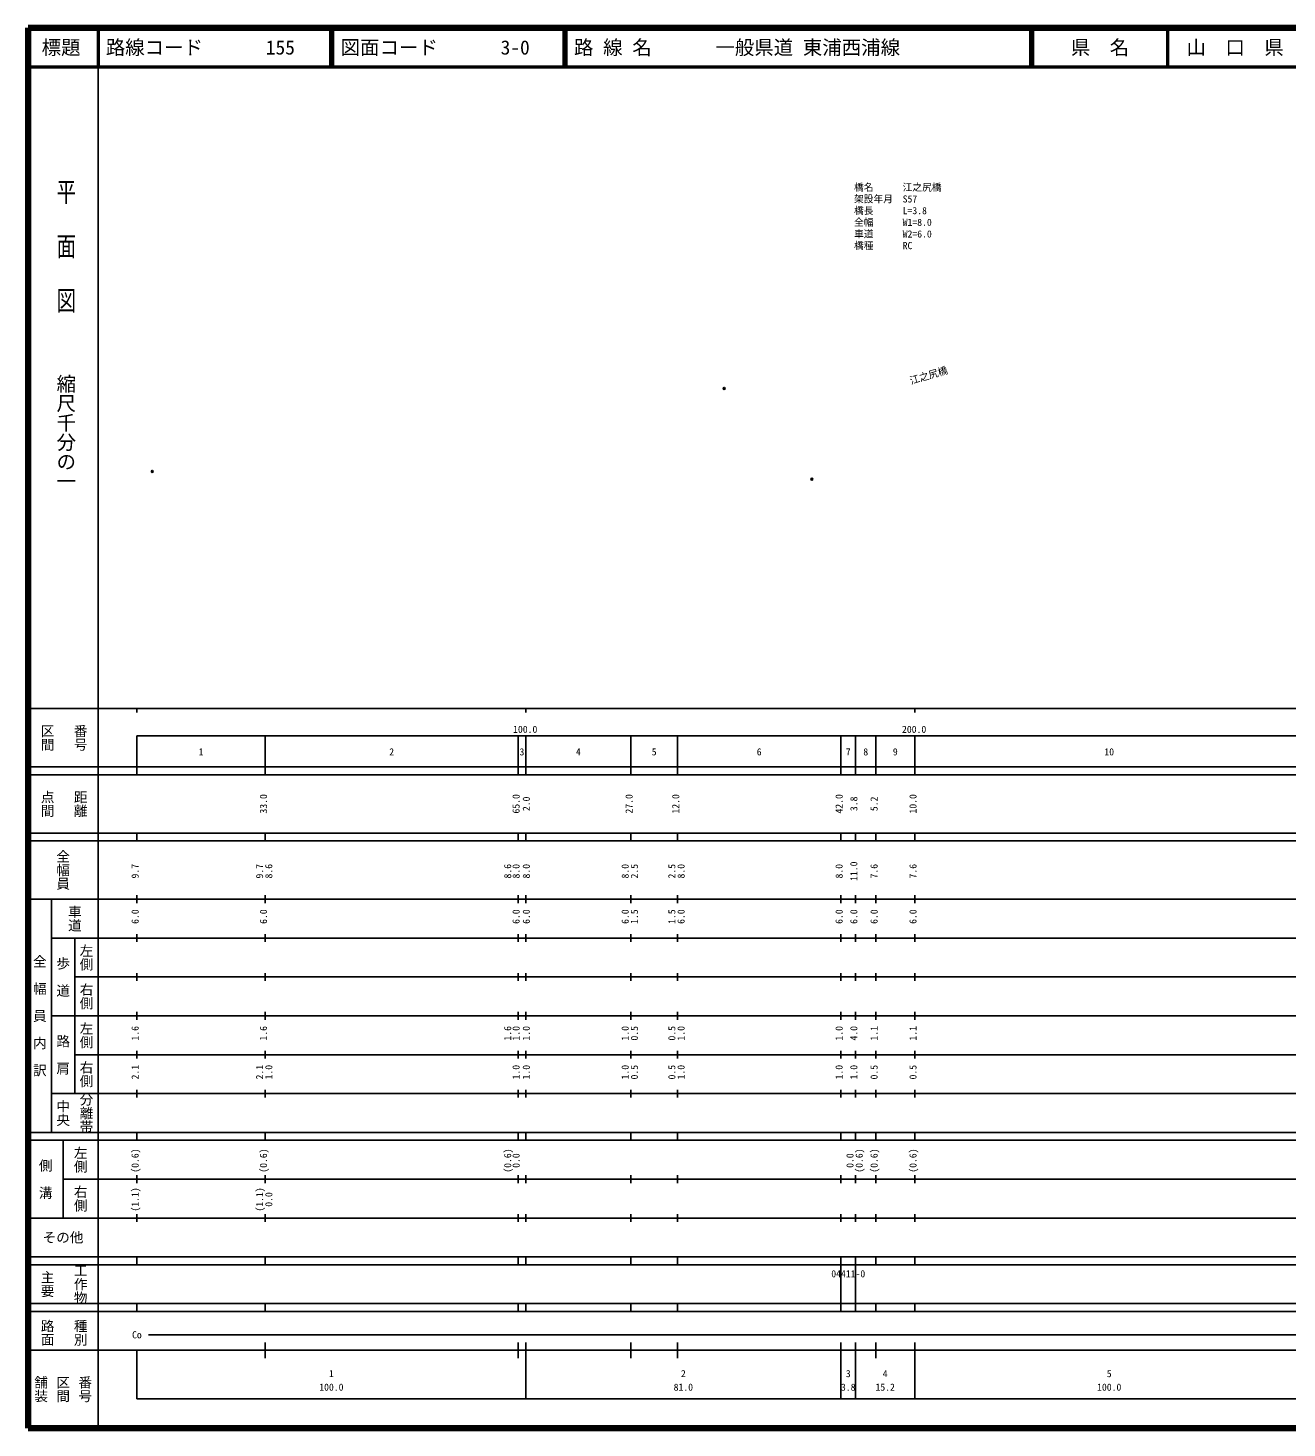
# Model space of a CAD drawing. Units: millimetres on the paper, with parts at other scales. Extents: x 40 to 680, y 20 to 380.
# Drawn here: x 40 to 363.7, y 20 to 380 of the extents above; entities that cross this region are included whole.
import ezdxf
from ezdxf.enums import TextEntityAlignment as Align

# ---------------------------------------------------------------- set-up
doc = ezdxf.new("R2010")
doc.units = ezdxf.units.MM
doc.header["$PDMODE"] = 32
doc.header["$PDSIZE"] = 0.5
for name, color, linetype in [('M-OTRS', 6, 'Continuous'), ('M-STR-HTXT', 7, 'Continuous'), ('M-STR-STR1', 1, 'Continuous'), ('M-TTL-TXT', 7, 'Continuous')]:
    doc.layers.add(name, color=color, linetype=linetype)
for name, color, linetype, lineweight in [('M-TTL', 2, 'Continuous', 140), ('M-TTL-BAND', 7, 'Continuous', 25), ('M-TTL-LINE', 7, 'Continuous', 50)]:
    doc.layers.add(name, color=color, linetype=linetype, lineweight=lineweight)
doc.styles.add('@ＭＳ ゴシック', font='')
doc.styles.add('ＭＳ ゴシック', font='')
doc.styles.get('@ＭＳ ゴシック').set_extended_font_data('@MS Gothic')
doc.styles.get('ＭＳ ゴシック').set_extended_font_data('MS Gothic')

msp = doc.modelspace()

# ---------------------------------------------------------------- linework, layer by layer
at = {"layer": 'M-OTRS'}
for p in [(219.001, 287.33), (71.962, 265.97), (241.572, 263.959)]:
    msp.add_point(p, dxfattribs=at)
at = {"layer": 'M-TTL'}
for p, q in [((40, 380), (40, 20)), ((680, 380), (40, 380)), ((40, 20), (680, 20))]:
    msp.add_line(p, q, dxfattribs=at)
at = {"layer": 'M-TTL-BAND'}
for p, q in [((58, 370), (58, 20)), ((40, 205), (579, 205)), ((68, 205), (68, 204)), ((168, 205), (168, 204)), ((268, 205), (268, 204)), ((68, 198), (579, 198)), ((68, 198), (68, 188)), ((101, 188), (101, 198)), ((166, 188), (166, 198)), ((168, 188), (168, 198)), ((195, 188), (195, 198)), ((207, 188), (207, 198)), ((249, 188), (249, 198)), ((252.8, 188), (252.8, 198)), ((258, 188), (258, 198)), ((268, 188), (268, 198)), ((40, 190), (579, 190)), ((40, 188), (579, 188)), ((40, 173), (579, 173)), ((68, 171), (68, 173)), ((101, 171), (101, 173)), ((166, 171), (166, 173)), ((168, 171), (168, 173)), ((195, 171), (195, 173)), ((207, 171), (207, 173)), ((249, 171), (249, 173)), ((252.8, 171), (252.8, 173)), ((258, 171), (258, 173)), ((268, 171), (268, 173)), ((40, 171), (579, 171)), ((40, 156), (579, 156)), ((46, 96), (46, 156)), ((68, 155), (68, 157)), ((101, 155), (101, 157)), ((166, 155), (166, 157)), ((168, 155), (168, 157)), ((195, 155), (195, 157)), ((207, 155), (207, 157)), ((249, 155), (249, 157)), ((252.8, 155), (252.8, 157)), ((258, 155), (258, 157)), ((268, 155), (268, 157)), ((46, 146), (579, 146)), ((52, 146), (52, 106)), ((68, 145), (68, 147)), ((101, 145), (101, 147)), ((166, 145), (166, 147)), ((168, 145), (168, 147)), ((195, 145), (195, 147)), ((207, 145), (207, 147)), ((249, 145), (249, 147)), ((252.8, 145), (252.8, 147)), ((258, 145), (258, 147)), ((268, 145), (268, 147)), ((68, 135), (68, 137)), ((101, 135), (101, 137)), ((166, 135), (166, 137)), ((168, 135), (168, 137)), ((195, 135), (195, 137)), ((207, 135), (207, 137)), ((249, 135), (249, 137)), ((252.8, 135), (252.8, 137)), ((258, 135), (258, 137)), ((268, 135), (268, 137)), ((52, 136), (579, 136)), ((46, 126), (579, 126)), ((68, 125), (68, 127)), ((101, 125), (101, 127)), ((166, 125), (166, 127)), ((168, 125), (168, 127)), ((195, 125), (195, 127)), ((207, 125), (207, 127)), ((249, 125), (249, 127)), ((252.8, 125), (252.8, 127)), ((258, 125), (258, 127)), ((268, 125), (268, 127)), ((52, 116), (579, 116)), ((68, 115), (68, 117)), ((101, 115), (101, 117)), ((166, 115), (166, 117)), ((168, 115), (168, 117)), ((195, 115), (195, 117)), ((207, 115), (207, 117)), ((249, 115), (249, 117)), ((252.8, 115), (252.8, 117)), ((258, 115), (258, 117)), ((268, 115), (268, 117)), ((46, 106), (579, 106)), ((68, 105), (68, 107)), ((101, 105), (101, 107)), ((166, 105), (166, 107)), ((168, 105), (168, 107)), ((195, 105), (195, 107)), ((207, 105), (207, 107)), ((249, 105), (249, 107)), ((252.8, 105), (252.8, 107)), ((258, 105), (258, 107)), ((268, 105), (268, 107)), ((40, 96), (579, 96)), ((40, 94), (579, 94)), ((49, 94), (49, 74)), ((68, 94), (68, 96)), ((101, 94), (101, 96)), ((166, 94), (166, 96)), ((168, 94), (168, 96)), ((195, 94), (195, 96)), ((207, 94), (207, 96)), ((249, 94), (249, 96)), ((252.8, 94), (252.8, 96)), ((258, 94), (258, 96)), ((268, 94), (268, 96)), ((49, 84), (579, 84)), ((68, 83), (68, 85)), ((101, 83), (101, 85)), ((166, 83), (166, 85)), ((168, 83), (168, 85)), ((195, 83), (195, 85)), ((207, 83), (207, 85)), ((249, 83), (249, 85)), ((252.8, 83), (252.8, 85)), ((258, 83), (258, 85)), ((268, 83), (268, 85)), ((40, 74), (579, 74)), ((68, 73), (68, 75)), ((101, 73), (101, 75)), ((166, 73), (166, 75)), ((168, 73), (168, 75)), ((195, 73), (195, 75)), ((207, 73), (207, 75)), ((249, 73), (249, 75)), ((252.8, 73), (252.8, 75)), ((258, 73), (258, 75)), ((268, 73), (268, 75)), ((40, 64), (579, 64)), ((40, 62), (579, 62)), ((68, 62), (68, 64)), ((101, 62), (101, 64)), ((166, 62), (166, 64)), ((168, 62), (168, 64)), ((195, 62), (195, 64)), ((207, 62), (207, 64)), ((249, 62), (249, 64)), ((249, 52), (249, 62)), ((252.8, 62), (252.8, 64)), ((252.8, 52), (252.8, 62)), ((258, 62), (258, 64)), ((268, 62), (268, 64)), ((40, 52), (579, 52)), ((68, 50), (68, 52)), ((101, 50), (101, 52)), ((166, 50), (166, 52)), ((168, 50), (168, 52)), ((195, 50), (195, 52)), ((207, 50), (207, 52)), ((249, 50), (249, 52)), ((252.8, 50), (252.8, 52)), ((258, 50), (258, 52)), ((268, 50), (268, 52)), ((40, 50), (579, 50)), ((71, 44), (565, 44)), ((40, 40), (579, 40)), ((68, 40), (68, 27.5)), ((101, 38), (101, 42)), ((166, 38), (166, 42)), ((168, 27.5), (168, 42)), ((195, 38), (195, 42)), ((207, 38), (207, 42)), ((249, 27.5), (249, 42)), ((252.8, 27.5), (252.8, 42)), ((258, 38), (258, 42)), ((268, 27.5), (268, 42)), ((68, 27.5), (579, 27.5))]:
    msp.add_line(p, q, dxfattribs=at)
at = {"layer": 'M-TTL-LINE'}
for p, q in [((58, 380), (58, 370)), ((117.75, 380), (117.75, 370)), ((118.25, 380), (118.25, 370)), ((177.75, 380), (177.75, 370)), ((178.25, 380), (178.25, 370)), ((297.75, 380), (297.75, 370)), ((298.25, 380), (298.25, 370)), ((333, 380), (333, 370)), ((40, 370), (680, 370))]:
    msp.add_line(p, q, dxfattribs=at)

# ---------------------------------------------------------------- texts
at = {"layer": 'M-STR-HTXT', "style": 'ＭＳ ゴシック'}
for s, p in [('橋名\u3000\u3000\u3000江之尻橋', (252.392, 337.577)), ('架設年月\u3000S57', (252.392, 334.577)), ('橋長\u3000\u3000\u3000L=3.8', (252.392, 331.577)), ('全幅\u3000\u3000\u3000W1=8.0', (252.392, 328.577)), ('車道\u3000\u3000\u3000W2=6.0', (252.392, 325.577)), ('橋種\u3000\u3000\u3000RC', (252.392, 322.577))]:
    msp.add_text(s, height=1.833, dxfattribs=at).set_placement(p, align=Align.BOTTOM_LEFT)
at = {"layer": 'M-STR-STR1', "style": 'ＭＳ ゴシック'}
msp.add_text('江之尻橋', height=1.833, rotation=16.48, dxfattribs=at).set_placement((267.199, 287.857), align=Align.BOTTOM_LEFT)
at = {"layer": 'M-TTL-BAND', "style": '@ＭＳ ゴシック', "width": 1.4}
msp.add_text('平  面  図', height=3.666, rotation=270, dxfattribs=at).set_placement((49.777, 306.475), align=Align.MIDDLE_RIGHT)
at = {"layer": 'M-TTL-BAND', "style": '@ＭＳ ゴシック'}
msp.add_text('縮尺千分の一', height=3.666, rotation=270, dxfattribs=at).set_placement((49.777, 261.03), align=Align.MIDDLE_RIGHT)
for s, p in [('区間', (45, 197.5)), ('番号', (53.5, 197.5)), ('点間', (45, 180.5)), ('距離', (53.5, 180.5)), ('全幅員', (49, 163.5)), ('車道', (52, 151)), ('左側', (55, 141)), ('全\u3000幅\u3000員\u3000内\u3000訳', (43, 126)), ('歩\u3000道', (49, 136)), ('右側', (55, 131)), ('左側', (55, 121)), ('路\u3000肩', (49, 116)), ('右側', (55, 111)), ('分離帯', (55, 101)), ('中央', (49, 101)), ('左側', (53.5, 89)), ('側\u3000溝', (44.5, 84)), ('右側', (53.5, 79)), ('工作物', (53.5, 57)), ('主要', (45, 57)), ('路面', (45, 44.5)), ('種別', (53.5, 44.5)), ('舗装', (43.333, 30)), ('区間', (49, 30)), ('番号', (54.667, 30))]:
    msp.add_text(s, height=2.566, rotation=270, dxfattribs=at).set_placement(p, align=Align.MIDDLE_CENTER)
at = {"layer": 'M-TTL-BAND', "style": 'ＭＳ ゴシック'}
for s, p in [('100.0', (167.844, 198.195)), ('200.0', (267.844, 198.195)), ('1', (84.5, 192.405)), ('2', (133.5, 192.405)), ('3', (167, 192.405)), ('4', (181.5, 192.405)), ('5', (201, 192.405)), ('6', (228, 192.405)), ('7', (250.9, 192.405)), ('8', (255.4, 192.405)), ('9', (263, 192.405)), ('10', (318, 192.405)), ('Co', (68, 42.5)), ('1', (118, 32.523)), ('2', (208.5, 32.523)), ('3', (250.9, 32.523)), ('4', (260.4, 32.523)), ('5', (318, 32.523)), ('100.0', (118, 29.033)), ('81.0', (208.5, 29.033)), ('3.8', (250.9, 29.033)), ('15.2', (260.4, 29.033)), ('100.0', (318, 29.033))]:
    msp.add_text(s, height=1.833, dxfattribs=at).set_placement(p, align=Align.BOTTOM_CENTER)
for s, p in [('33.0', (102, 180.5)), ('65.0', (166.95, 180.5)), ('2.0', (169.576, 180.5)), ('27.0', (196, 180.5)), ('12.0', (208, 180.5)), ('42.0', (250, 180.5)), ('3.8', (253.8, 180.5)), ('5.2', (259, 180.5)), ('10.0', (269, 180.5)), ('9.7', (69, 163.174)), ('9.7', (101, 163.174)), ('8.6', (103.37, 163.174)), ('8.6', (164.79, 163.174)), ('8.0', (166.95, 163.174)), ('8.0', (169.576, 163.174)), ('8.0', (195, 163.174)), ('2.5', (197.37, 163.174)), ('2.5', (207, 163.174)), ('8.0', (209.37, 163.174)), ('8.0', (250, 163.174)), ('11.0', (253.8, 163.174)), ('7.6', (259, 163.174)), ('7.6', (269, 163.174)), ('6.0', (69, 151.5)), ('6.0', (102, 151.5)), ('6.0', (166.95, 151.5)), ('6.0', (169.576, 151.5)), ('6.0', (195, 151.5)), ('1.5', (197.37, 151.5)), ('1.5', (207, 151.5)), ('6.0', (209.37, 151.5)), ('6.0', (250, 151.5)), ('6.0', (253.8, 151.5)), ('6.0', (259, 151.5)), ('6.0', (269, 151.5)), ('1.6', (69, 121.5)), ('1.6', (102, 121.5)), ('1.6', (164.79, 121.5)), ('1.0', (166.95, 121.5)), ('1.0', (169.576, 121.5)), ('1.0', (195, 121.5)), ('0.5', (197.37, 121.5)), ('0.5', (207, 121.5)), ('1.0', (209.37, 121.5)), ('1.0', (250, 121.5)), ('4.0', (253.8, 121.5)), ('1.1', (259, 121.5)), ('1.1', (269, 121.5)), ('2.1', (69, 111.5)), ('2.1', (101, 111.5)), ('1.0', (103.37, 111.5)), ('1.0', (166.95, 111.5)), ('1.0', (169.576, 111.5)), ('1.0', (195, 111.5)), ('0.5', (197.37, 111.5)), ('0.5', (207, 111.5)), ('1.0', (209.37, 111.5)), ('1.0', (250, 111.5)), ('1.0', (253.8, 111.5)), ('0.5', (259, 111.5)), ('0.5', (269, 111.5)), ('(0.6)', (69, 88.764)), ('(0.6)', (102, 88.764)), ('(0.6)', (164.79, 88.764)), ('0.0', (166.95, 88.764)), ('0.0', (252.8, 88.764)), ('(0.6)', (255.17, 88.764)), ('(0.6)', (259, 88.764)), ('(0.6)', (269, 88.764)), ('(1.1)', (69, 78.764)), ('(1.1)', (101, 78.764)), ('0.0', (103.37, 78.764))]:
    msp.add_text(s, height=1.833, rotation=90, dxfattribs=at).set_placement(p, align=Align.BOTTOM_CENTER)
for s, height, p in [('その他', 2.566, (49, 69)), ('04411-0', 1.833, (250.9, 59.655))]:
    msp.add_text(s, height=height, dxfattribs=at).set_placement(p, align=Align.MIDDLE_CENTER)
at = {"layer": 'M-TTL-TXT', "style": 'ＭＳ ゴシック'}
for s, p in [('標題', (48.5, 375)), ('県\u3000名', (315.625, 375)), ('山\u3000口\u3000県', (350.375, 375))]:
    msp.add_text(s, height=3.666, dxfattribs=at).set_placement(p, align=Align.MIDDLE_CENTER)
for s, p in [('路線コード', (60, 375)), ('155', (101.142, 375)), ('図面コード', (120.38, 375)), ('3-0', (161.521, 375)), ('路 線 名', (180.38, 375)), ('一般県道 東浦西浦線', (216.734, 375))]:
    msp.add_text(s, height=3.666, dxfattribs=at).set_placement(p, align=Align.MIDDLE_LEFT)

doc.saveas('drawing.dxf')
